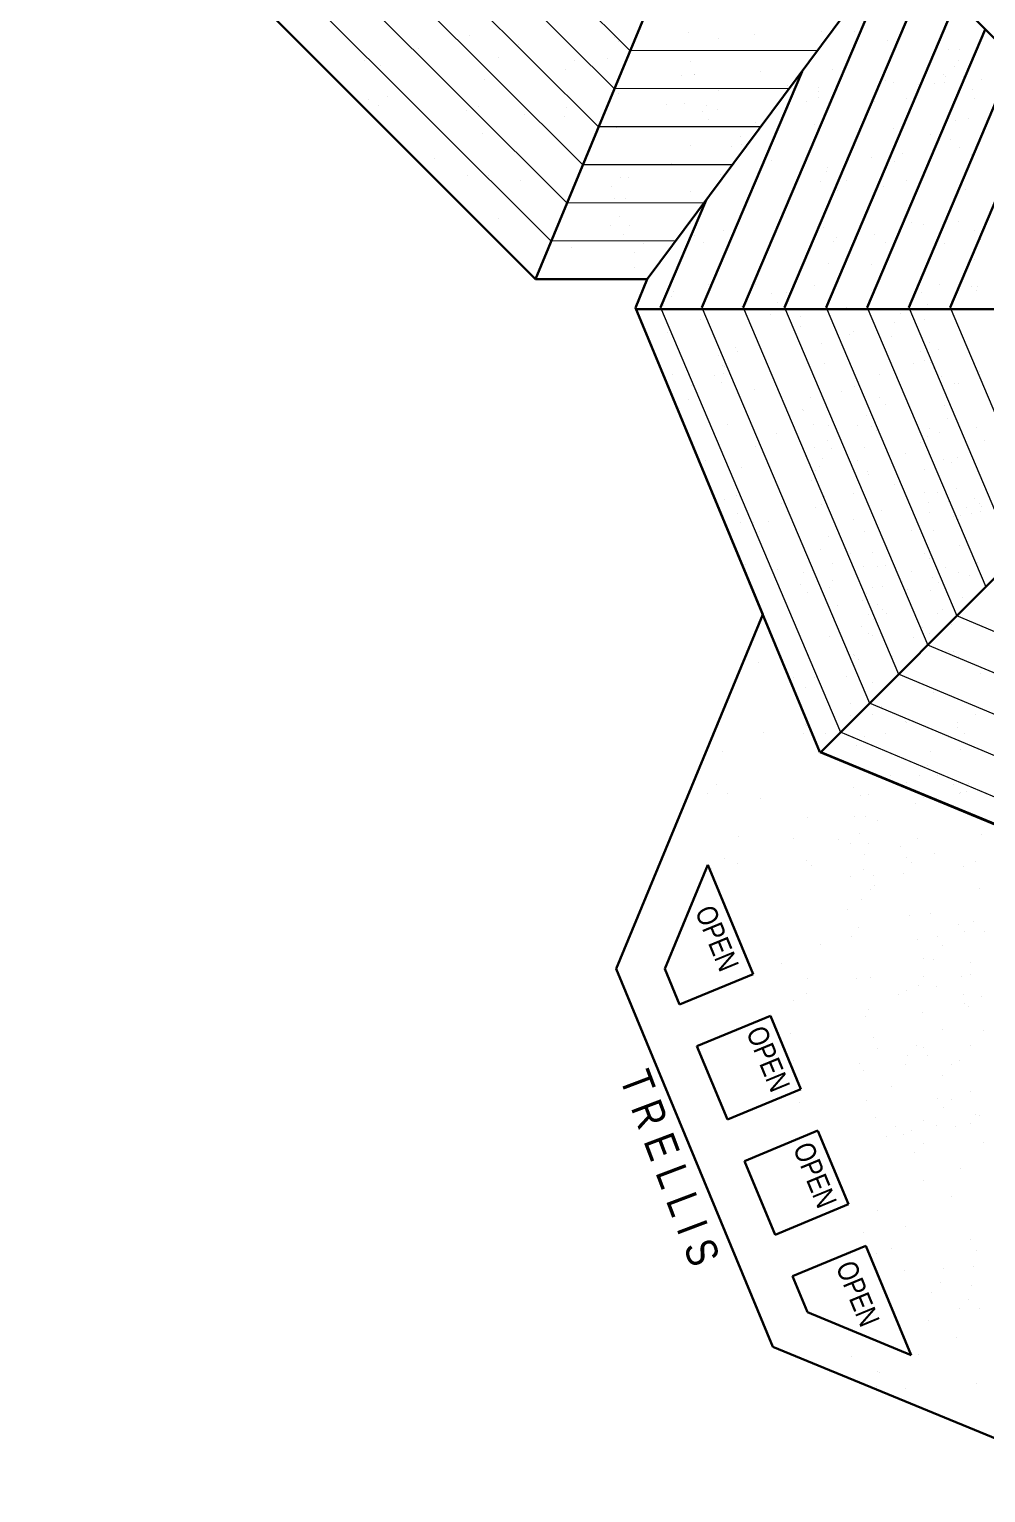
# Model space of a CAD drawing. Header units: inches. Extents: x -10188 to 9179, y -281 to 6710.
# Drawn here: x -2288.1 to -2011.8, y 1436.7 to 1859.7 of the extents above; entities that cross this region are included whole.
import ezdxf

# ---------------------------------------------------------------- set-up
doc = ezdxf.new("R2010")
doc.units = ezdxf.units.IN
doc.header["$MEASUREMENT"] = 0
doc.linetypes.add('HIDDEN', pattern=[0.375, 0.25, -0.125])
doc.layers.add('ROOF LINE', color=7, linetype='Continuous', lineweight=30)
doc.layers.add('ROOFLINE', color=7, linetype='HIDDEN', lineweight=30)
doc.styles.add('ARCHENTLTD', font='technical.ttf', dxfattribs={"height": 0.1875})

msp = doc.modelspace()

# ---------------------------------------------------------------- linework, layer by layer
at = {"layer": 'ROOF LINE', "color": 93}
for p, q in [((-2054.51, 1998.37), (-2141.83, 1787.46)), ((-2081.8, 1779.23), (-2037, 1884.94)), ((-1949.8, 1797.25), (-2037, 1884.94)), ((-2069.85, 1779.23), (-2028.62, 1876.52)), ((-2057.9, 1779.23), (-2020.24, 1868.09)), ((-2045.96, 1779.23), (-2011.87, 1859.67)), ((-2034.01, 1779.23), (-2003.49, 1851.24)), ((-2093.75, 1779.23), (-2064.82, 1847.49)), ((-2022.06, 1779.23), (-1995.11, 1842.82)), ((-2105.69, 1779.23), (-2092.52, 1810.31)), ((-1957.44, 1778.83), (-2112.87, 1778.84)), ((-1949.63, 1760.78), (-2059.39, 1650.78))]:
    msp.add_line(p, q, dxfattribs=at)
at = {"layer": 'ROOF LINE', "color": 93, "lineweight": 9}
for p, q in [((-2114.5, 1853.48), (-2222.38, 1961.08)), ((-2119.05, 1842.48), (-2233.39, 1956.52)), ((-2123.61, 1831.48), (-2244.4, 1951.96)), ((-2128.16, 1820.48), (-2255.41, 1947.39)), ((-2132.71, 1809.48), (-2266.42, 1942.83)), ((-2137.27, 1798.48), (-2277.43, 1938.27)), ((-2060.36, 1853.54), (-2114.5, 1853.48)), ((-2068.55, 1842.54), (-2119.05, 1842.48)), ((-2076.74, 1831.53), (-2123.61, 1831.48)), ((-2084.93, 1820.53), (-2128.16, 1820.48)), ((-2093.12, 1809.52), (-2132.71, 1809.48)), ((-2101.31, 1798.52), (-2137.27, 1798.48)), ((-2105.69, 1779.23), (-2053.68, 1656.49)), ((-2093.75, 1779.23), (-2045.3, 1664.9)), ((-2081.8, 1779.23), (-2036.91, 1673.3)), ((-2069.85, 1779.23), (-2028.52, 1681.71)), ((-2057.9, 1779.23), (-2020.14, 1690.11)), ((-2045.96, 1779.23), (-2011.75, 1698.52)), ((-2034.01, 1779.23), (-2003.37, 1706.92)), ((-2022.06, 1779.23), (-1994.98, 1715.33)), ((-1930.99, 1652.57), (-2020.14, 1690.11)), ((-1930.97, 1640.63), (-2028.52, 1681.71)), ((-1930.95, 1628.68), (-2036.91, 1673.3)), ((-1930.92, 1616.74), (-2045.3, 1664.9)), ((-1930.9, 1604.79), (-2053.68, 1656.49))]:
    msp.add_line(p, q, dxfattribs=at)
at = {"layer": 'ROOF LINE'}
for p, q in [((-2141.83, 1787.46), (-2288.1, 1933.84)), ((-2109.53, 1787.48), (-2037, 1884.94)), ((-2109.53, 1787.48), (-2141.83, 1787.46)), ((-2109.53, 1787.48), (-2112.96, 1779.2)), ((-2076.19, 1690.54), (-2112.99, 1779.21)), ((-2059.64, 1650.75), (-2112.96, 1779.2)), ((-2118.54, 1588.08), (-2076.19, 1690.54)), ((-1936.42, 1599.75), (-2059.63, 1650.76)), ((-1930.89, 1597.61), (-2059.39, 1650.78)), ((-2104.48, 1588.09), (-2092.04, 1618.17)), ((-2092.04, 1618.17), (-2078.94, 1586.59)), ((-2073.22, 1478.89), (-2118.54, 1588.08)), ((-2100.19, 1577.77), (-2104.48, 1588.09)), ((-2078.94, 1586.59), (-2100.19, 1577.77)), ((-2095.21, 1565.76), (-2073.96, 1574.57)), ((-2073.97, 1574.58), (-2065.15, 1553.33)), ((-2086.39, 1544.52), (-2095.21, 1565.76)), ((-2065.15, 1553.33), (-2086.39, 1544.52)), ((-2081.41, 1532.51), (-2060.23, 1541.34)), ((-2060.22, 1541.31), (-2051.4, 1520.07)), ((-2072.59, 1511.27), (-2081.41, 1532.51)), ((-2051.4, 1520.07), (-2072.59, 1511.27)), ((-2067.61, 1499.26), (-2046.38, 1508.07)), ((-2046.38, 1508.07), (-2033.29, 1476.49)), ((-2063.29, 1488.85), (-2067.61, 1499.26)), ((-2033.29, 1476.49), (-2063.29, 1488.85)), ((-1970.82, 1436.69), (-2073.22, 1478.89))]:
    msp.add_line(p, q, dxfattribs=at)
at = {"layer": 'ROOFLINE', "color": 7, "linetype": 'Continuous', "lineweight": 25, "ltscale": 100}
for p, q in [((-2160.85, 1857.77), (-2160.85, 1857.77)), ((-2119.09, 1857.36), (-2119.09, 1857.36)), ((-2097.57, 1858.87), (-2097.57, 1858.87)), ((-2088.89, 1857.06), (-2088.89, 1857.06)), ((-2078.51, 1858.07), (-2078.51, 1858.07)), ((-2059.3, 1859.06), (-2059.3, 1859.06)), ((-2049.6, 1859.02), (-2049.6, 1859.02)), ((-2175.6, 1854.23), (-2175.6, 1854.23)), ((-2146.69, 1855.17), (-2146.69, 1855.17)), ((-2117.79, 1856.12), (-2117.79, 1856.12)), ((-2040, 1856.44), (-2040, 1856.44)), ((-2022.41, 1853.76), (-2022.41, 1853.76)), ((-2019.25, 1853.96), (-2019.25, 1853.96)), ((-2191.32, 1850.63), (-2191.32, 1850.63)), ((-2186.49, 1849.33), (-2186.49, 1849.33)), ((-2152.62, 1851.58), (-2152.62, 1851.58)), ((-2130.66, 1850.8), (-2130.66, 1850.8)), ((-2121.15, 1851.23), (-2121.15, 1851.23)), ((-2097.01, 1850.27), (-2097.01, 1850.27)), ((-2061.67, 1852.21), (-2061.67, 1852.21)), ((-2020.9, 1848.81), (-2020.9, 1848.81)), ((-2019.7, 1850.72), (-2019.7, 1850.72)), ((-2156.65, 1845.25), (-2156.65, 1845.25)), ((-2133.19, 1848.03), (-2133.19, 1848.03)), ((-2099.72, 1846.19), (-2099.72, 1846.19)), ((-2096.03, 1846.71), (-2096.03, 1846.71)), ((-2095.96, 1846.67), (-2095.96, 1846.67)), ((-2076.73, 1847.35), (-2076.73, 1847.35)), ((-2055.95, 1847.97), (-2055.95, 1847.97)), ((-2040.83, 1844.77), (-2040.83, 1844.77)), ((-2023.89, 1846.7), (-2023.89, 1846.7)), ((-2023.73, 1844.39), (-2023.73, 1844.39)), ((-2023.44, 1846.05), (-2023.44, 1846.05)), ((-2018.22, 1846.15), (-2018.22, 1846.15)), ((-2013.08, 1845.04), (-2013.08, 1845.04)), ((-2197.87, 1843.94), (-2197.87, 1843.94)), ((-2184.6, 1840.37), (-2184.6, 1840.37)), ((-2120.13, 1843.42), (-2120.13, 1843.42)), ((-2118, 1841), (-2118, 1841)), ((-2089.09, 1841.95), (-2089.09, 1841.95)), ((-2068.91, 1843.57), (-2068.91, 1843.57)), ((-2060.19, 1842.89), (-2060.19, 1842.89)), ((-2059.98, 1841.65), (-2059.98, 1841.65)), ((-2056.27, 1840.13), (-2056.27, 1840.13)), ((-2038.39, 1844.25), (-2038.39, 1844.25)), ((-2031.29, 1843.84), (-2031.29, 1843.84)), ((-2026.43, 1843.94), (-2026.43, 1843.94)), ((-2015.61, 1842.27), (-2015.61, 1842.27)), ((-2190.18, 1839.46), (-2190.18, 1839.46)), ((-2187.14, 1837.6), (-2187.14, 1837.6)), ((-2161.72, 1836.14), (-2161.72, 1836.14)), ((-2158.17, 1837.4), (-2158.17, 1837.4)), ((-2132.81, 1837.08), (-2132.81, 1837.08)), ((-2103.91, 1838.03), (-2103.91, 1838.03)), ((-2098.69, 1838.38), (-2098.69, 1838.38)), ((-2092.57, 1837.79), (-2092.57, 1837.79)), ((-2089.32, 1836.45), (-2089.32, 1836.45)), ((-2063.67, 1838.73), (-2063.67, 1838.73)), ((-2060.07, 1840.01), (-2060.07, 1840.01)), ((-2057.26, 1838.61), (-2057.26, 1838.61)), ((-2044.86, 1838.45), (-2044.86, 1838.45)), ((-2043.78, 1838.83), (-2043.78, 1838.83)), ((-2034.77, 1839.68), (-2034.77, 1839.68)), ((-2014.87, 1839.78), (-2014.87, 1839.78)), ((-2145.15, 1834.98), (-2145.15, 1834.98)), ((-2133.6, 1834.59), (-2133.6, 1834.59)), ((-2093.51, 1835.86), (-2093.51, 1835.86)), ((-2091.85, 1833.69), (-2091.85, 1833.69)), ((-2078.39, 1832.66), (-2078.39, 1832.66)), ((-2061.29, 1832.28), (-2061.29, 1832.28)), ((-2020.37, 1833.47), (-2020.37, 1833.47)), ((-2016.62, 1833.96), (-2016.62, 1833.96)), ((-2157.14, 1829.59), (-2157.14, 1829.59)), ((-2118.52, 1831.23), (-2118.52, 1831.23)), ((-2082.59, 1828.64), (-2082.59, 1828.64)), ((-2038.39, 1830.89), (-2038.39, 1830.89)), ((-2027.57, 1829.22), (-2027.57, 1829.22)), ((-2021.8, 1827.79), (-2021.8, 1827.79)), ((-2097.08, 1826.18), (-2097.08, 1826.18)), ((-2085.12, 1825.88), (-2085.12, 1825.88)), ((-2082.42, 1826.33), (-2082.42, 1826.33)), ((-2035.71, 1823.87), (-2035.71, 1823.87)), ((-2019.34, 1825.66), (-2019.34, 1825.66)), ((-2015.76, 1823.6), (-2015.76, 1823.6)), ((-2171.16, 1822.48), (-2171.16, 1822.48)), ((-2158.83, 1820.05), (-2158.83, 1820.05)), ((-2115.95, 1820.54), (-2115.95, 1820.54)), ((-2103.81, 1820.64), (-2103.81, 1820.64)), ((-2102.47, 1820.77), (-2102.47, 1820.77)), ((-2073.57, 1821.71), (-2073.57, 1821.71)), ((-2057.39, 1819.64), (-2057.39, 1819.64)), ((-2044.67, 1822.66), (-2044.67, 1822.66)), ((-2038.23, 1821.62), (-2038.23, 1821.62)), ((-2028.94, 1819.49), (-2028.94, 1819.49)), ((-2161.36, 1817.29), (-2161.36, 1817.29)), ((-2155.54, 1817.4), (-2155.54, 1817.4)), ((-2146.19, 1815.91), (-2146.19, 1815.91)), ((-2117.29, 1816.85), (-2117.29, 1816.85)), ((-2114.97, 1816.98), (-2114.97, 1816.98)), ((-2088.39, 1817.8), (-2088.39, 1817.8)), ((-2059.37, 1815.68), (-2059.37, 1815.68)), ((-2057.84, 1818.55), (-2057.84, 1818.55)), ((-2052.07, 1815.96), (-2052.07, 1815.96)), ((-2034.68, 1816.06), (-2034.68, 1816.06)), ((-2119.98, 1814.22), (-2119.98, 1814.22)), ((-2119, 1810.65), (-2119, 1810.65)), ((-2115.84, 1810.85), (-2115.84, 1810.85)), ((-2097.08, 1812.83), (-2097.08, 1812.83)), ((-2056.36, 1811.83), (-2056.36, 1811.83)), ((-2054.6, 1813.19), (-2054.6, 1813.19)), ((-2043.78, 1811.53), (-2043.78, 1811.53)), ((-2041.25, 1814.29), (-2041.25, 1814.29)), ((-2017.74, 1813.47), (-2017.74, 1813.47)), ((-2152.54, 1804.86), (-2152.54, 1804.86)), ((-2120.03, 1802.94), (-2120.03, 1802.94)), ((-2117.49, 1805.71), (-2117.49, 1805.71)), ((-2114.81, 1803.04), (-2114.81, 1803.04)), ((-2096.93, 1803.56), (-2096.93, 1803.56)), ((-2094.4, 1805.81), (-2094.4, 1805.81)), ((-2058.73, 1802.38), (-2058.73, 1802.38)), ((-2033.07, 1803.87), (-2033.07, 1803.87)), ((-2029.83, 1803.32), (-2029.83, 1803.32)), ((-2019.61, 1804.01), (-2019.61, 1804.01)), ((-2116.54, 1800.49), (-2116.54, 1800.49)), ((-2110.76, 1797.9), (-2110.76, 1797.9)), ((-2095.95, 1800), (-2095.95, 1800)), ((-2093.37, 1798), (-2093.37, 1798)), ((-2087.63, 1801.43), (-2087.63, 1801.43)), ((-2055.74, 1798.48), (-2055.74, 1798.48)), ((-2054.75, 1799.64), (-2054.75, 1799.64)), ((-2043.96, 1800.46), (-2043.96, 1800.46)), ((-2040.74, 1798.06), (-2040.74, 1798.06)), ((-2015.06, 1801.4), (-2015.06, 1801.4)), ((-2013.26, 1798.85), (-2013.26, 1798.85)), ((-2131.35, 1796.57), (-2131.35, 1796.57)), ((-2113.29, 1795.13), (-2113.29, 1795.13)), ((-2102.45, 1797.51), (-2102.45, 1797.51)), ((-2023.64, 1797.68), (-2023.64, 1797.68)), ((-2113.2, 1790.85), (-2113.2, 1790.85)), ((-2057.17, 1791.89), (-2057.17, 1791.89)), ((-2044.77, 1791.74), (-2044.77, 1791.74)), ((-2015.05, 1793.09), (-2015.05, 1793.09)), ((-2091.77, 1785.81), (-2091.77, 1785.81)), ((-2078.31, 1785.95), (-2078.31, 1785.95)), ((-2066.76, 1785.97), (-2066.76, 1785.97)), ((-2061.2, 1785.57), (-2061.2, 1785.57)), ((-2025.22, 1785.8), (-2025.22, 1785.8)), ((-2015.95, 1785.23), (-2015.95, 1785.23)), ((-2014.03, 1785.29), (-2014.03, 1785.29)), ((-2102.66, 1782.4), (-2102.66, 1782.4)), ((-2102.1, 1784.04), (-2102.1, 1784.04)), ((-2073.75, 1783.34), (-2073.75, 1783.34)), ((-2069.42, 1783.55), (-2069.42, 1783.55)), ((-2044.85, 1784.29), (-2044.85, 1784.29)), ((-2030.39, 1783.49), (-2030.39, 1783.49)), ((-2021.72, 1781.08), (-2021.72, 1781.08)), ((-2014.41, 1784.13), (-2014.41, 1784.13)), ((-2104.81, 1779.95), (-2104.81, 1779.95)), ((-2082.34, 1779.62), (-2082.34, 1779.62)), ((-2074, 1777.33), (-2074, 1777.33)), ((-2071.96, 1780.78), (-2071.96, 1780.78)), ((-2065.28, 1776.65), (-2065.28, 1776.65)), ((-2057.34, 1779.28), (-2057.34, 1779.28)), ((-2052.07, 1779.26), (-2052.07, 1779.26)), ((-2045.92, 1778.53), (-2045.92, 1778.53)), ((-2036.38, 1777.6), (-2036.38, 1777.6)), ((-2028.44, 1780.23), (-2028.44, 1780.23)), ((-2018.17, 1778.8), (-2018.17, 1778.8)), ((-2094.18, 1775.71), (-2094.18, 1775.71)), ((-2065.16, 1773.78), (-2065.16, 1773.78)), ((-2038.15, 1774.91), (-2038.15, 1774.91)), ((-2029.36, 1775.69), (-2029.36, 1775.69)), ((-2020.7, 1776.03), (-2020.7, 1776.03)), ((-2103.78, 1772.14), (-2103.78, 1772.14)), ((-2059.28, 1768.96), (-2059.28, 1768.96)), ((-2051.04, 1771.46), (-2051.04, 1771.46)), ((-2049.95, 1772.21), (-2049.95, 1772.21)), ((-2038.9, 1770.87), (-2038.9, 1770.87)), ((-2028.09, 1769.2), (-2028.09, 1769.2)), ((-2089.09, 1765.43), (-2089.09, 1765.43)), ((-2083.91, 1767.73), (-2083.91, 1767.73)), ((-2083.48, 1766.42), (-2083.48, 1766.42)), ((-2041.43, 1768.1), (-2041.43, 1768.1)), ((-2030.62, 1766.44), (-2030.62, 1766.44)), ((-2029.33, 1764.06), (-2029.33, 1764.06)), ((-2025.46, 1767.23), (-2025.46, 1767.23)), ((-2102.17, 1759.95), (-2102.17, 1759.95)), ((-2087.68, 1762.4), (-2087.68, 1762.4)), ((-2087.51, 1760.09), (-2087.51, 1760.09)), ((-2087.13, 1762.17), (-2087.13, 1762.17)), ((-2058.23, 1763.11), (-2058.23, 1763.11)), ((-2042.5, 1759.95), (-2042.5, 1759.95)), ((-2032.66, 1762.99), (-2032.66, 1762.99)), ((-2027.76, 1763.49), (-2027.76, 1763.49)), ((-2026.89, 1761.55), (-2026.89, 1761.55)), ((-2013.6, 1760.89), (-2013.6, 1760.89)), ((-2096.84, 1756.85), (-2096.84, 1756.85)), ((-2090.21, 1759.64), (-2090.21, 1759.64)), ((-2088.06, 1757.63), (-2088.06, 1757.63)), ((-2049.76, 1756.42), (-2049.76, 1756.42)), ((-2049.44, 1759.26), (-2049.44, 1759.26)), ((-2024.43, 1759.42), (-2024.43, 1759.42)), ((-2020.85, 1757.37), (-2020.85, 1757.37)), ((-2019.53, 1757.3), (-2019.53, 1757.3)), ((-2097.6, 1752.8), (-2097.6, 1752.8)), ((-2078.66, 1755.48), (-2078.66, 1755.48)), ((-2062.48, 1753.4), (-2062.48, 1753.4)), ((-2053.39, 1755.05), (-2053.39, 1755.05)), ((-2042.58, 1753.39), (-2042.58, 1753.39)), ((-2040.66, 1751.35), (-2040.66, 1751.35)), ((-2100.13, 1750.04), (-2100.13, 1750.04)), ((-2064.78, 1749.66), (-2064.78, 1749.66)), ((-2064.46, 1749.44), (-2064.46, 1749.44)), ((-2046.34, 1748.06), (-2046.34, 1748.06)), ((-2023.56, 1750.97), (-2023.56, 1750.97)), ((-2022.83, 1747.23), (-2022.83, 1747.23)), ((-2086.45, 1745.43), (-2086.45, 1745.43)), ((-2072.29, 1742.83), (-2072.29, 1742.83)), ((-2061.45, 1745.59), (-2061.45, 1745.59)), ((-2057.09, 1745.18), (-2057.09, 1745.18)), ((-2048.88, 1745.29), (-2048.88, 1745.29)), ((-2044.69, 1745.02), (-2044.69, 1745.02)), ((-2043.39, 1743.77), (-2043.39, 1743.77)), ((-2027.88, 1744.24), (-2027.88, 1744.24)), ((-2025.08, 1743.12), (-2025.08, 1743.12)), ((-2014.49, 1744.72), (-2014.49, 1744.72)), ((-2078.22, 1739.23), (-2078.22, 1739.23)), ((-2061.12, 1738.86), (-2061.12, 1738.86)), ((-2057.52, 1740.91), (-2057.52, 1740.91)), ((-2046.75, 1738.89), (-2046.75, 1738.89)), ((-2030.58, 1740.15), (-2030.58, 1740.15)), ((-2028.62, 1741.86), (-2028.62, 1741.86)), ((-2012.06, 1740.7), (-2012.06, 1740.7)), ((-2092.72, 1735.19), (-2092.72, 1735.19)), ((-2063.82, 1736.14), (-2063.82, 1736.14)), ((-2058.79, 1735.69), (-2058.79, 1735.69)), ((-2056.26, 1738.46), (-2056.26, 1738.46)), ((-2048.86, 1734.96), (-2048.86, 1734.96)), ((-2034.92, 1737.08), (-2034.92, 1737.08)), ((-2024.05, 1735.31), (-2024.05, 1735.31)), ((-2021.63, 1734.37), (-2021.63, 1734.37)), ((-2019.96, 1735.91), (-2019.96, 1735.91)), ((-2082.25, 1732.91), (-2082.25, 1732.91)), ((-2060.83, 1732.24), (-2060.83, 1732.24)), ((-2059.84, 1733.4), (-2059.84, 1733.4)), ((-2045.83, 1731.82), (-2045.83, 1731.82)), ((-2045.73, 1731.08), (-2045.73, 1731.08)), ((-2029.55, 1732.34), (-2029.55, 1732.34)), ((-2062.09, 1729.29), (-2062.09, 1729.29)), ((-2038.06, 1728.2), (-2038.06, 1728.2)), ((-2020.14, 1726.86), (-2020.14, 1726.86)), ((-2087.32, 1723.8), (-2087.32, 1723.8)), ((-2083.77, 1725.06), (-2083.77, 1725.06)), ((-2070.75, 1722.64), (-2070.75, 1722.64)), ((-2059.2, 1722.25), (-2059.2, 1722.25)), ((-2058.41, 1724.74), (-2058.41, 1724.74)), ((-2049.86, 1725.5), (-2049.86, 1725.5)), ((-2029.51, 1725.69), (-2029.51, 1725.69)), ((-2028.27, 1723.01), (-2028.27, 1723.01)), ((-2025.74, 1725.77), (-2025.74, 1725.77)), ((-2022.44, 1723.12), (-2022.44, 1723.12)), ((-2014.92, 1724.11), (-2014.92, 1724.11)), ((-2013.45, 1722.6), (-2013.45, 1722.6)), ((-2083.4, 1719.71), (-2083.4, 1719.71)), ((-2061.07, 1721.48), (-2061.07, 1721.48)), ((-2049.94, 1718.05), (-2049.94, 1718.05)), ((-2044.12, 1718.88), (-2044.12, 1718.88)), ((-2042, 1720.68), (-2042, 1720.68)), ((-2027.95, 1720.15), (-2027.95, 1720.15)), ((-2021.04, 1719), (-2021.04, 1719)), ((-2019.5, 1717.89), (-2019.5, 1717.89)), ((-2019.12, 1719.05), (-2019.12, 1719.05)), ((-2017.45, 1721.34), (-2017.45, 1721.34)), ((-2015.99, 1719.84), (-2015.99, 1719.84)), ((-2013.28, 1720.3), (-2013.28, 1720.3)), ((-2013.1, 1721.63), (-2013.1, 1721.63)), ((-2082.74, 1717.25), (-2082.74, 1717.25)), ((-2078.84, 1717.11), (-2078.84, 1717.11)), ((-2077.05, 1714.55), (-2077.05, 1714.55)), ((-2074.51, 1717.31), (-2074.51, 1717.31)), ((-2046.82, 1714.51), (-2046.82, 1714.51)), ((-2033.34, 1714.73), (-2033.34, 1714.73)), ((-2026.81, 1714.84), (-2026.81, 1714.84)), ((-2059.46, 1709.29), (-2059.46, 1709.29)), ((-2057.16, 1713.03), (-2057.16, 1713.03)), ((-2040.23, 1709.96), (-2040.23, 1709.96)), ((-2019.44, 1710.58), (-2019.44, 1710.58)), ((-2081.14, 1705.05), (-2081.14, 1705.05)), ((-2056.13, 1705.22), (-2056.13, 1705.22)), ((-2050.85, 1708.18), (-2050.85, 1708.18)), ((-2044.43, 1708.42), (-2044.43, 1708.42)), ((-2029.41, 1708.29), (-2029.41, 1708.29)), ((-2027.94, 1706.79), (-2027.94, 1706.79)), ((-2013.99, 1705.46), (-2013.99, 1705.46)), ((-2071.79, 1703.57), (-2071.79, 1703.57)), ((-2064.37, 1702.73), (-2064.37, 1702.73)), ((-2047.14, 1704.33), (-2047.14, 1704.33)), ((-2042.89, 1704.51), (-2042.89, 1704.51)), ((-2040.57, 1704.64), (-2040.57, 1704.64)), ((-2033.18, 1702.96), (-2033.18, 1702.96)), ((-2027.16, 1701.34), (-2027.16, 1701.34)), ((-2023.47, 1704.26), (-2023.47, 1704.26)), ((-2019.76, 1702.74), (-2019.76, 1702.74)), ((-2016.33, 1701.72), (-2016.33, 1701.72)), ((-2065.41, 1699.15), (-2065.41, 1699.15)), ((-2063.32, 1696.88), (-2063.32, 1696.88)), ((-2057, 1698.47), (-2057, 1698.47)), ((-2056.06, 1700.4), (-2056.06, 1700.4)), ((-2046.11, 1696.53), (-2046.11, 1696.53)), ((-2044.6, 1698.31), (-2044.6, 1698.31)), ((-2041.44, 1698.51), (-2041.44, 1698.51)), ((-2036.51, 1700.09), (-2036.51, 1700.09)), ((-2035.71, 1700.2), (-2035.71, 1700.2)), ((-2034.42, 1697.82), (-2034.42, 1697.82)), ((-2027.79, 1697.52), (-2027.79, 1697.52)), ((-2025.27, 1699.77), (-2025.27, 1699.77)), ((-2054.53, 1693.02), (-2054.53, 1693.02)), ((-2047.4, 1694.45), (-2047.4, 1694.45)), ((-2043.09, 1693.36), (-2043.09, 1693.36)), ((-2018.5, 1695.4), (-2018.5, 1695.4)), ((-2045.63, 1690.6), (-2045.63, 1690.6)), ((-2044.16, 1689.09), (-2044.16, 1689.09)), ((-2041.62, 1691.86), (-2041.62, 1691.86)), ((-2040.41, 1690.7), (-2040.41, 1690.7)), ((-2025.81, 1690.81), (-2025.81, 1690.81)), ((-2024.24, 1691.97), (-2024.24, 1691.97)), ((-2078.46, 1684.68), (-2078.46, 1684.68)), ((-2056.95, 1684.23), (-2056.95, 1684.23)), ((-2047.67, 1687.15), (-2047.67, 1687.15)), ((-2045.75, 1685.11), (-2045.75, 1685.11)), ((-2044.5, 1684.33), (-2044.5, 1684.33)), ((-2032.54, 1684.02), (-2032.54, 1684.02)), ((-2030.01, 1686.79), (-2030.01, 1686.79)), ((-2029.84, 1684.48), (-2029.84, 1684.48)), ((-2028.05, 1685.17), (-2028.05, 1685.17)), ((-2021.55, 1687.65), (-2021.55, 1687.65)), ((-2022.63, 1679.77), (-2022.63, 1679.77)), ((-2020.99, 1679.86), (-2020.99, 1679.86)), ((-2077.38, 1676.59), (-2077.38, 1676.59)), ((-2063.37, 1678.69), (-2063.37, 1678.69)), ((-2049.89, 1678.92), (-2049.89, 1678.92)), ((-2049.78, 1678.79), (-2049.78, 1678.79)), ((-2048.48, 1677.54), (-2048.48, 1677.54)), ((-2038.81, 1678.51), (-2038.81, 1678.51)), ((-2033.52, 1676.36), (-2033.52, 1676.36)), ((-2019.58, 1678.48), (-2019.58, 1678.48)), ((-2083.31, 1673), (-2083.31, 1673)), ((-2067.4, 1672.37), (-2067.4, 1672.37)), ((-2061.35, 1672.22), (-2061.35, 1672.22)), ((-2051.84, 1672.65), (-2051.84, 1672.65)), ((-2044.5, 1670.97), (-2044.5, 1670.97)), ((-2013.2, 1673.58), (-2013.2, 1673.58)), ((-2063.88, 1669.45), (-2063.88, 1669.45)), ((-2046.73, 1667.79), (-2046.73, 1667.79)), ((-2026.72, 1668.13), (-2026.72, 1668.13)), ((-2050.82, 1664.84), (-2050.82, 1664.84)), ((-2041.82, 1663.96), (-2041.82, 1663.96)), ((-2088.86, 1658.82), (-2088.86, 1658.82)), ((-2063.95, 1658.63), (-2063.95, 1658.63)), ((-2063.5, 1658.5), (-2063.5, 1658.5)), ((-2050.76, 1661.47), (-2050.76, 1661.47)), ((-2044.35, 1661.71), (-2044.35, 1661.71)), ((-2035.05, 1659.58), (-2035.05, 1659.58)), ((-2034.6, 1659.45), (-2034.6, 1659.45)), ((-2019.95, 1659.4), (-2019.95, 1659.4)), ((-2014.78, 1661.7), (-2014.78, 1661.7)), ((-2075.84, 1656.4), (-2075.84, 1656.4)), ((-2064.29, 1656.01), (-2064.29, 1656.01)), ((-2058.18, 1656.04), (-2058.18, 1656.04)), ((-2046.9, 1655.19), (-2046.9, 1655.19)), ((-2040.79, 1656.15), (-2040.79, 1656.15)), ((-2022.54, 1655.11), (-2022.54, 1655.11)), ((-2020.01, 1657.87), (-2020.01, 1657.87)), ((-2018, 1656.13), (-2018, 1656.13)), ((-2087.83, 1651.01), (-2087.83, 1651.01)), ((-2060.71, 1653.28), (-2060.71, 1653.28)), ((-2049.21, 1652.65), (-2049.21, 1652.65)), ((-2027.71, 1650.81), (-2027.71, 1650.81)), ((-2018.92, 1651.59), (-2018.92, 1651.59)), ((-2028.46, 1646.77), (-2028.46, 1646.77)), ((-2089.52, 1641.47), (-2089.52, 1641.47)), ((-2039.19, 1643.95), (-2039.19, 1643.95)), ((-2034.5, 1642.06), (-2034.5, 1642.06)), ((-2030.99, 1644), (-2030.99, 1644)), ((-2025.73, 1644.09), (-2025.73, 1644.09)), ((-2021.17, 1641.49), (-2021.17, 1641.49)), ((-2016.84, 1641.7), (-2016.84, 1641.7)), ((-2092.05, 1638.71), (-2092.05, 1638.71)), ((-2086.23, 1638.82), (-2086.23, 1638.82)), ((-2076.88, 1637.33), (-2076.88, 1637.33)), ((-2050.08, 1640.55), (-2050.08, 1640.55)), ((-2047.98, 1638.27), (-2047.98, 1638.27)), ((-2045.66, 1638.4), (-2045.66, 1638.4)), ((-2029.75, 1637.77), (-2029.75, 1637.77)), ((-2019.38, 1638.93), (-2019.38, 1638.93)), ((-2019.08, 1639.22), (-2019.08, 1639.22)), ((-2017.32, 1639.39), (-2017.32, 1639.39)), ((-2032.06, 1635.85), (-2032.06, 1635.85)), ((-2063.29, 1631.98), (-2063.29, 1631.98)), ((-2049.69, 1632.07), (-2049.69, 1632.07)), ((-2046.53, 1632.27), (-2046.53, 1632.27)), ((-2042.95, 1630.95), (-2042.95, 1630.95)), ((-2083.23, 1626.28), (-2083.23, 1626.28)), ((-2067.32, 1625.65), (-2067.32, 1625.65)), ((-2054.33, 1625.56), (-2054.33, 1625.56)), ((-2048.18, 1627.13), (-2048.18, 1627.13)), ((-2045.5, 1624.46), (-2045.5, 1624.46)), ((-2031.33, 1625.88), (-2031.33, 1625.88)), ((-2013.11, 1626.87), (-2013.11, 1626.87)), ((-2050.72, 1624.36), (-2050.72, 1624.36)), ((-2046.65, 1621.08), (-2046.65, 1621.08)), ((-2036.51, 1623.58), (-2036.51, 1623.58)), ((-2034.55, 1620.31), (-2034.55, 1620.31)), ((-2026.64, 1621.42), (-2026.64, 1621.42)), ((-2090.95, 1617.05), (-2090.95, 1617.05)), ((-2087.26, 1619.96), (-2087.26, 1619.96)), ((-2083.55, 1618.44), (-2083.55, 1618.44)), ((-2063.45, 1619.37), (-2063.45, 1619.37)), ((-2062.04, 1617.99), (-2062.04, 1617.99)), ((-2047.08, 1616.82), (-2047.08, 1616.82)), ((-2033.14, 1618.94), (-2033.14, 1618.94)), ((-2018.18, 1617.76), (-2018.18, 1617.76)), ((-2014.63, 1619.02), (-2014.63, 1619.02)), ((-2050.68, 1614.76), (-2050.68, 1614.76)), ((-2044.26, 1615), (-2044.26, 1615)), ((-2043.9, 1612.27), (-2043.9, 1612.27)), ((-2035.48, 1615.77), (-2035.48, 1615.77)), ((-2047.55, 1608.19), (-2047.55, 1608.19)), ((-2045.02, 1610.95), (-2045.02, 1610.95)), ((-2013.61, 1611.21), (-2013.61, 1611.21)), ((-2051.65, 1605.19), (-2051.65, 1605.19)), ((-2033.87, 1603.58), (-2033.87, 1603.58)), ((-2027.62, 1604.1), (-2027.62, 1604.1)), ((-2048.62, 1600.03), (-2048.62, 1600.03)), ((-2019.71, 1600.98), (-2019.71, 1600.98)), ((-2015.29, 1601.68), (-2015.29, 1601.68)), ((-2012, 1599.02), (-2012, 1599.02)), ((-2059.51, 1595.14), (-2059.51, 1595.14)), ((-2050.62, 1597.38), (-2050.62, 1597.38)), ((-2031.56, 1596.58), (-2031.56, 1596.58)), ((-2025.64, 1597.38), (-2025.64, 1597.38)), ((-2024.16, 1594.8), (-2024.16, 1594.8)), ((-2017.83, 1598.91), (-2017.83, 1598.91)), ((-2029.67, 1591.06), (-2029.67, 1591.06)), ((-2026.86, 1590.71), (-2026.86, 1590.71)), ((-2070.89, 1589.75), (-2070.89, 1589.75)), ((-2016.24, 1586.47), (-2016.24, 1586.47)), ((-2016.1, 1590.06), (-2016.1, 1590.06)), ((-2063.2, 1585.27), (-2063.2, 1585.27)), ((-2049.02, 1585.19), (-2049.02, 1585.19)), ((-2045.14, 1585.53), (-2045.14, 1585.53)), ((-2031.19, 1583.2), (-2031.19, 1583.2)), ((-2029.79, 1585.86), (-2029.79, 1585.86)), ((-2025.84, 1582.91), (-2025.84, 1582.91)), ((-2018.81, 1585.97), (-2018.81, 1585.97)), ((-2067.23, 1578.94), (-2067.23, 1578.94)), ((-2063.64, 1581), (-2063.64, 1581)), ((-2037.08, 1580.78), (-2037.08, 1580.78)), ((-2034.74, 1581.94), (-2034.74, 1581.94)), ((-2018.17, 1580.79), (-2018.17, 1580.79)), ((-2017.78, 1578.16), (-2017.78, 1578.16)), ((-2013.03, 1580.16), (-2013.03, 1580.16)), ((-2046.56, 1574.37), (-2046.56, 1574.37)), ((-2045.62, 1576.3), (-2045.62, 1576.3)), ((-2030.16, 1575.4), (-2030.16, 1575.4)), ((-2016.72, 1577.25), (-2016.72, 1577.25)), ((-2024.23, 1570.71), (-2024.23, 1570.71)), ((-2012.27, 1570.4), (-2012.27, 1570.4)), ((-2068.21, 1569.37), (-2068.21, 1569.37)), ((-2044.18, 1568.28), (-2044.18, 1568.28)), ((-2031.85, 1565.86), (-2031.85, 1565.86)), ((-2029.62, 1565.3), (-2029.62, 1565.3)), ((-2016.17, 1565.97), (-2016.17, 1565.97)), ((-2067.18, 1561.57), (-2067.18, 1561.57)), ((-2043.1, 1565.07), (-2043.1, 1565.07)), ((-2034.38, 1563.09), (-2034.38, 1563.09)), ((-2028.56, 1563.2), (-2028.56, 1563.2)), ((-2019.21, 1561.71), (-2019.21, 1561.71)), ((-2048.11, 1560.77), (-2048.11, 1560.77)), ((-2047.13, 1558.75), (-2047.13, 1558.75)), ((-2035.04, 1560.33), (-2035.04, 1560.33)), ((-2024.23, 1557.35), (-2024.23, 1557.35)), ((-2021.56, 1560.55), (-2021.56, 1560.55)), ((-2039.07, 1554), (-2039.07, 1554)), ((-2016.17, 1552.61), (-2016.17, 1552.61)), ((-2065.57, 1549.37), (-2065.57, 1549.37)), ((-2046.34, 1550.04), (-2046.34, 1550.04)), ((-2025.56, 1550.67), (-2025.56, 1550.67)), ((-2021.55, 1550.34), (-2021.55, 1550.34)), ((-2043.68, 1545.02), (-2043.68, 1545.02)), ((-2029.59, 1544.34), (-2029.59, 1544.34)), ((-2024.07, 1548.09), (-2024.07, 1548.09)), ((-2014.78, 1545.96), (-2014.78, 1545.96)), ((-2013.49, 1545.59), (-2013.49, 1545.59)), ((-2062.18, 1540.49), (-2062.18, 1540.49)), ((-2037.91, 1542.42), (-2037.91, 1542.42)), ((-2035.62, 1540.27), (-2035.62, 1540.27)), ((-2033.28, 1541.43), (-2033.28, 1541.43)), ((-2025.87, 1542.83), (-2025.87, 1542.83)), ((-2020.52, 1542.53), (-2020.52, 1542.53)), ((-2016.02, 1543.34), (-2016.02, 1543.34)), ((-2040.44, 1539.66), (-2040.44, 1539.66)), ((-2029.85, 1537.68), (-2029.85, 1537.68)), ((-2012.46, 1537.78), (-2012.46, 1537.78)), ((-2032.38, 1534.91), (-2032.38, 1534.91)), ((-2018.92, 1530.34), (-2018.92, 1530.34)), ((-2029.8, 1526.93), (-2029.8, 1526.93)), ((-2021.74, 1522.18), (-2021.74, 1522.18)), ((-2043.01, 1518.36), (-2043.01, 1518.36)), ((-2047.04, 1512.03), (-2047.04, 1512.03)), ((-2034.96, 1513.61), (-2034.96, 1513.61)), ((-2038.99, 1507.29), (-2038.99, 1507.29)), ((-2016.23, 1509.96), (-2016.23, 1509.96)), ((-2014.28, 1506.7), (-2014.28, 1506.7)), ((-2043.18, 1505.75), (-2043.18, 1505.75)), ((-2015.21, 1502.15), (-2015.21, 1502.15)), ((-2035.12, 1501.01), (-2035.12, 1501.01)), ((-2023.99, 1501.38), (-2023.99, 1501.38)), ((-2027.28, 1494.57), (-2027.28, 1494.57)), ((-2024.74, 1497.33), (-2024.74, 1497.33)), ((-2015.93, 1496.63), (-2015.93, 1496.63)), ((-2019.22, 1489.82), (-2019.22, 1489.82)), ((-2016.68, 1492.59), (-2016.68, 1492.59)), ((-2013.6, 1489.96), (-2013.6, 1489.96)), ((-2028.34, 1486.41), (-2028.34, 1486.41)), ((-2020.28, 1481.67), (-2020.28, 1481.67)), ((-2031.18, 1476.77), (-2031.18, 1476.77)), ((-2050.62, 1476.13), (-2050.62, 1476.13)), ((-2042.93, 1471.65), (-2042.93, 1471.65)), ((-2042.56, 1471.38), (-2042.56, 1471.38)), ((-2014.46, 1468.32), (-2014.46, 1468.32)), ((-2043.37, 1467.38), (-2043.37, 1467.38)), ((-2034.87, 1466.9), (-2034.87, 1466.9))]:
    msp.add_line(p, q, dxfattribs=at)

# ---------------------------------------------------------------- texts
at = {"layer": 'ROOFLINE', "color": 7, "linetype": 'Continuous', "lineweight": 5, "char_height": 6, "attachment_point": 5, "rotation": 292.4511, "style": 'ARCHENTLTD'}
for insert in [(-2098.66, 1593.12), (-2083.87, 1558.27), (-2070.35, 1524.7), (-2057.97, 1490.41)]:
    msp.add_mtext('OPEN\\P\\P  ', dxfattribs=dict(at, insert=insert))
at = {"layer": 'ROOFLINE', "color": 7, "linetype": 'Continuous', "lineweight": 30, "ltscale": 1.5, "insert": (-2103.05, 1530.57), "char_height": 9, "attachment_point": 5, "rotation": 290.7129, "style": 'ARCHENTLTD'}
msp.add_mtext('T R E L L I S  ', dxfattribs=at)

doc.saveas('drawing.dxf')
